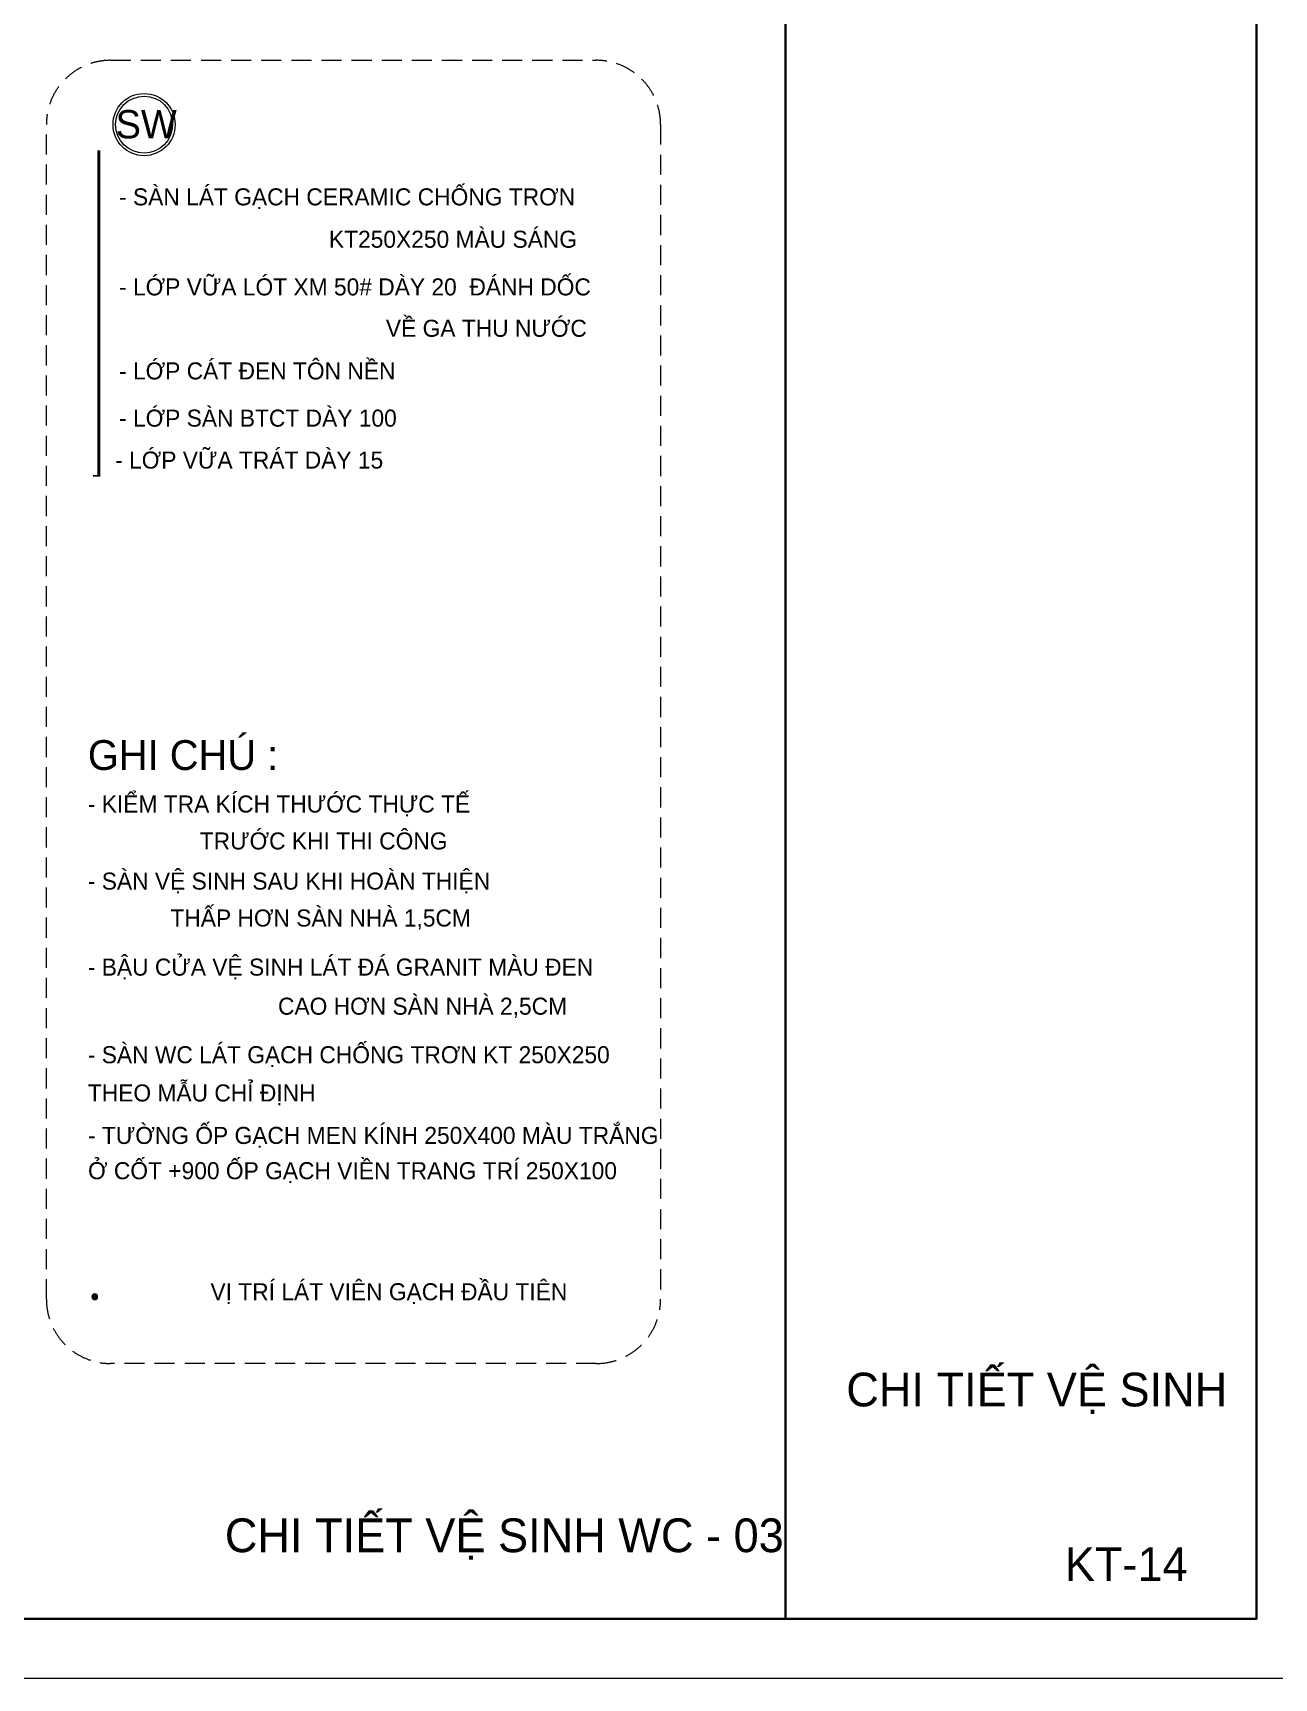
# Model space of a CAD drawing. Header units: millimetres. Extents: x -529782 to -142003, y -492574 to -273331.
# Drawn here: x -237528 to -233665, y -453544 to -448424 of the extents above; entities that cross this region are included whole.
import ezdxf
from ezdxf.enums import TextEntityAlignment as Align

# ---------------------------------------------------------------- set-up
doc = ezdxf.new("R2010")
doc.units = ezdxf.units.MM
doc.header["$LTSCALE"] = 500
doc.header["$MEASUREMENT"] = 0
doc.linetypes.add('HIDDEN', pattern=[0.375, 0.25, -0.125])
for name, color, linetype, lineweight in [('1.cat 30', 30, 'CONTINUOUS', 35), ('2.thay 145', 145, 'CONTINUOUS', 18), ('3.manh 08', 8, 'CONTINUOUS', 9), ('5.noi that 15', 15, 'CONTINUOUS', 9), ('6.khuat 75', 75, 'HIDDEN', 18), ('9.text \xad white', 7, 'CONTINUOUS', 15), ('CA.text \xad white', 7, 'CONTINUOUS', 15), ('Dim', 145, 'CONTINUOUS', 15)]:
    doc.layers.add(name, color=color, linetype=linetype, lineweight=lineweight)
doc.layers.add('THAY', color=7, linetype='CONTINUOUS')
doc.styles.add('CA.JSC1', font='')
doc.styles.add('hdgroup', font='')
doc.styles.get('CA.JSC1').set_extended_font_data('.VnAvantH')
doc.styles.get('hdgroup').set_extended_font_data('.VnAvantH')

# ---------------------------------------------------------------- blocks, each defined once
blk = doc.blocks.new('khung co loan')
at = {"layer": '1.cat 30'}
blk.add_lwpolyline([(1158.3, -14553.5), (1158.3, -303.5), (20658.3, -303.5), (20658.3, -14553.5)], close=True, dxfattribs=at)
blk.add_lwpolyline([(18298.1, -303.5), (18298.1, -14553.5)], dxfattribs=at)
at = {"layer": '3.manh 08'}
blk.add_lwpolyline([(0, -14850), (21000, -14850), (21000, 0), (0, 0)], close=True, dxfattribs=at)
blk = doc.blocks.new('bb')
at = {"layer": 'Dim'}
h = blk.add_hatch(color=1, dxfattribs=at)
edge = h.paths.add_edge_path()
edge.add_arc((0, 0), 29.4, 0, 360)
at = {"layer": 'Dim', "color": 1}
for points in [[(0, 0, 0, 0, 0), (0, 584, 90, 0, 0), (0, 785, 0, 0, 0)], [(0, 0, 0, 0, 0), (584, 0, 90, 0, 0), (785, 0, 0, 0, 0)]]:
    blk.add_lwpolyline(points, format="xyseb", dxfattribs=at)
blk.add_circle((0, 0), 29.4, dxfattribs=at)

msp = doc.modelspace()

# ---------------------------------------------------------------- linework, layer by layer
at = {"layer": '2.thay 145'}
msp.add_circle((-237182.1, -448709.8), 88.6, dxfattribs=at)
at = {"layer": '3.manh 08', "color": 8}
msp.add_circle((-237182.1, -448709.8), 96.7, dxfattribs=at)
at = {"layer": '5.noi that 15', "color": 2, "ltscale": 5}
for points in [[(-237324.6, -448790.2, 5.93, 5.93, 0), (-237324.6, -449803, 5.93, 5.93, 0), (-237340.9, -449803, 0, 0, 0), (-237340.9, -448709.8, 0, 0, 0), (-237283, -448709.8, 0, 0, 0)], [(-237321.4, -448790.2, 5.93, 5.93, 0), (-237321.4, -449803, 5.93, 5.93, 0), (-237337.7, -449803, 0, 0, 0), (-237337.7, -448709.8, 0, 0, 0), (-237279.9, -448709.8, 0, 0, 0)]]:
    msp.add_lwpolyline(points, format="xyseb", dxfattribs=at)
at = {"layer": '6.khuat 75', "ltscale": 0.5}
msp.add_lwpolyline([(-237486.2, -448709.7, -0.414214), (-237286.2, -448509.7), (-235774.5, -448509.7, -0.414214), (-235574.5, -448709.7), (-235574.5, -452365.4, -0.414214), (-235774.5, -452565.4), (-237286.2, -452565.4, -0.414214), (-237486.2, -452365.4)], format="xyb", close=True, dxfattribs=at)

# ---------------------------------------------------------------- block references
at = {"layer": '2.thay 145', "xscale": 0.6209623455069959, "yscale": 0.6209623455069959, "zscale": 0.6209623455069959}
msp.add_blockref('khung co loan', (-246548, -444323.2), dxfattribs=at)
at = {"layer": 'THAY', "xscale": -0.3015578525373712, "yscale": 0.3015578525373712, "zscale": 0.3015578525748047, "rotation": 270}
msp.add_blockref('bb', (-237335.5, -452357.7), dxfattribs=at)

# ---------------------------------------------------------------- texts
at = {"layer": '9.text \xad white'}
for s, height, style, p in [('sw', 88.35, 'CA.JSC1', (-237270.7, -448752.8)), ('ghi chó :', 92.76, 'CA.JSC1', (-237357.2, -450718.2)), ('vÞ trÝ l¸t viªn g¹ch ®Çu tiªn', 53.008, 'hdgroup', (-236975.5, -452368.6)), ('chi tiÕt vÖ sinh', 105, 'CA.JSC1', (-234996.5, -452698.9)), ('chi tiÕt vÖ sinh wc - 03', 105, 'CA.JSC1', (-236930.8, -453152.6))]:
    msp.add_text(s, height=height, dxfattribs=dict(at, style=style)).set_placement(p)
at = {"layer": '9.text \xad white', "style": 'CA.JSC1'}
msp.add_text('kt-14', height=105, dxfattribs=at).set_placement((-234125.1, -453242), align=Align.CENTER)
at = {"layer": 'CA.text \xad white', "style": 'CA.JSC1'}
for s, p in [('- Sµn l¸t g¹ch cERamic chèng tr¬n ', (-237260, -448961.2)), ('kt250x250 mµU s¸NG', (-236606.8, -449093.1)), ('- Líp v÷a lãt xm 50# dµy 20  ®¸nh dèc ', (-237260, -449241.4)), ('vÒ ga thu n\xadíc', (-236429.5, -449370.2)), ('- Líp c¸t ®en t«n nÒn', (-237260, -449502.9)), ('- Líp sµn btct dµy 100', (-237260, -449649.8)), ('- líp v÷a tr¸t dµy 15', (-237272.1, -449780.3)), ('- KiÓm tra kÝch th\xadíc thùc tÕ ', (-237357.2, -450850.7)), ('tr¦íC khi thi c¤ng', (-237008.8, -450965.7)), ('- sµn vÖ sinh sau khi hoµn thiÖn ', (-237357.2, -451090.6)), ('thÊp h¬n sµn nhµ 1,5cm', (-237100.1, -451205.5)), ('- bËu cöa vÖ sinh l¸t ®¸ granit mµu ®en', (-237357.2, -451358.3)), ('cao h¬n sµn nhµ 2,5cm', (-236765.3, -451479.9)), ('- Sµn wc l¸t g¹ch chèng tr¬n kt 250x250 ', (-237357.2, -451630.9)), ('theo mÉU chØ §ÞNH', (-237357.2, -451749.9)), ('- t¦êNG èP g¹CH men kÝnh 250x400 mµu tr¾ng', (-237356.6, -451882.1)), ('ë cèt +900 èp g¹ch viÒn trang trÝ 250x100', (-237356.6, -451991.9))]:
    msp.add_text(s, height=53.008, dxfattribs=at).set_placement(p)

doc.saveas('drawing.dxf')
